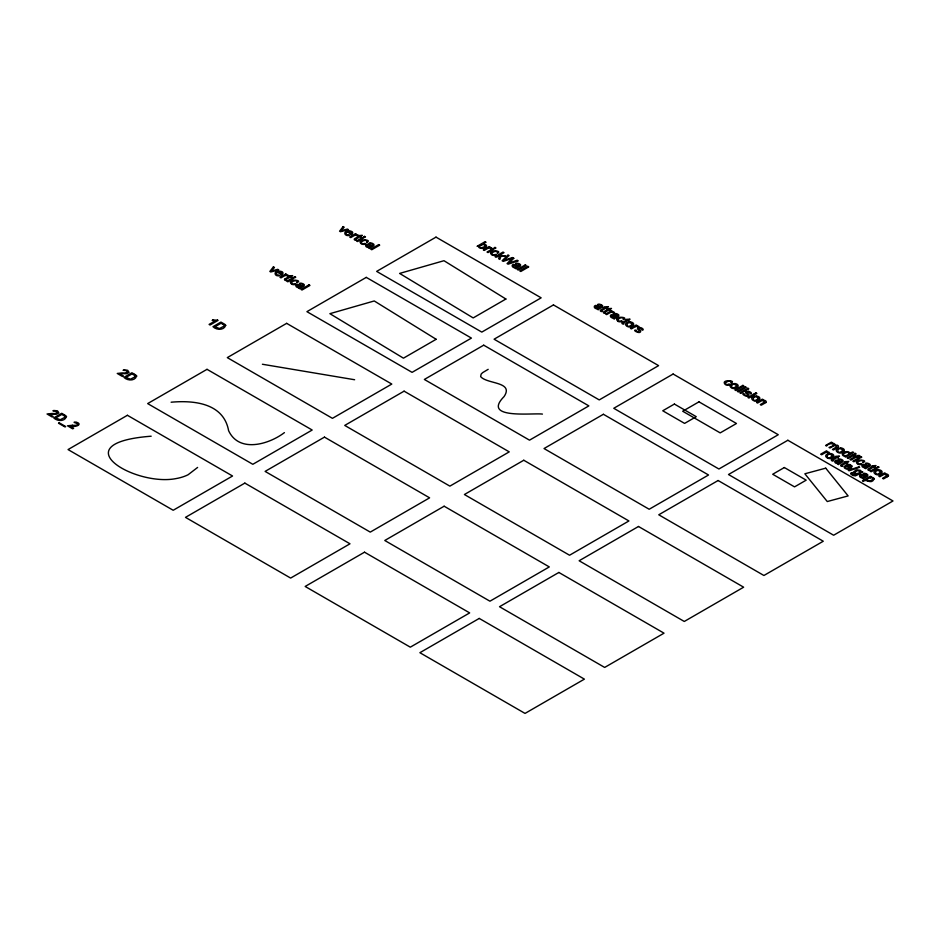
<?xml version="1.0" encoding="UTF-8"?>
<svg xmlns="http://www.w3.org/2000/svg" width="940" height="940" viewBox="0 0 940 940"><rect width="100%" height="100%" fill="white"/><g stroke="black" fill="none" stroke-linecap="round" stroke-linejoin="round"><path stroke-width="1.41" d="M860.112 471.751L857.633 470.47L854.648 472.315A2.127 1.234 0 0 0 856.904 473.631M485.228 245.716L483.83 244.494L480.928 245.117M284.562 279.298C283.927 280.931 287.899 280.755 286.101 279.862M831.418 459.778C830.713 461.246 834.65 461.399 832.981 460.365M197.612 467.439L188.106 474.747A32.677 18.859 0 0 1 175.886 478.613C134.82 486.65 61.147 443.104 151.175 436.207M286.054 279.486L289.873 277.23L291.623 277.359L290.636 276.795L292.657 275.632L288.944 275.82L288.18 276.254L288.897 276.666L285.584 278.593M355.778 239.218L359.609 236.974L361.348 237.103L360.373 236.539L362.382 235.364L358.68 235.552L357.917 235.999L358.634 236.41L355.308 238.325A6.897 3.983 0 0 0 354.262 239.018C353.616 240.534 357.588 240.617 355.849 239.618M601.811 310.517L605.63 308.261L607.381 308.39L606.394 307.827L608.415 306.663L604.702 306.851L603.938 307.286L604.655 307.697L601.341 309.624A6.897 3.983 0 0 0 600.296 310.318C599.802 312.045 603.527 311.669 601.917 310.929M604.902 312.303L608.732 310.047L610.471 310.177L609.484 309.613L611.505 308.449L607.792 308.637L607.04 309.072L607.757 309.483L604.432 311.41A6.897 3.983 0 0 0 603.386 312.103C602.798 313.702 606.652 313.584 604.984 312.703M623.467 323.019L627.297 320.775L629.036 320.904L628.061 320.329L630.07 319.165L626.369 319.353L625.605 319.8L626.322 320.211L622.997 322.126A6.897 3.983 0 0 0 621.951 322.82C621.34 324.359 625.17 324.406 623.549 323.43M832.899 459.966L836.729 457.71L838.468 457.839L837.481 457.275L839.502 456.112L835.789 456.299L835.037 456.734L835.754 457.146L832.429 459.072A6.897 3.983 0 0 0 831.383 459.766M842.181 465.324L846.012 463.079L847.763 463.209L846.775 462.633L848.797 461.47L845.084 461.657L844.32 462.104L845.036 462.515L841.711 464.43A6.897 3.983 0 0 0 840.666 465.124C840.031 466.687 844.026 466.698 842.252 465.711M869.418 469.436L873.236 467.192L874.987 467.321L874 466.745L876.021 465.582L872.308 465.77L871.545 466.216L872.273 466.628L868.948 468.543A6.897 3.983 0 0 0 867.902 469.236C867.338 470.881 871.145 470.658 869.524 469.859M639.094 328.471C641.585 327.12 641.973 331.538 643.125 329.822A1.751 1.01 0 0 0 643.172 329.564L643.066 329.188A3.69 2.127 0 0 0 642.749 328.788L642.243 328.389A5.898 3.408 0 0 0 641.82 328.13A3.877 2.232 0 0 0 640.269 327.59L640.058 327.578A2.127 1.222 0 0 0 637.52 329C640.645 330.645 638.554 333.03 636.274 330.821A1.657 0.952 0 0 1 636.216 330.14C630.799 329.423 641.08 335.31 640.727 330.821A10.375 5.992 0 0 0 640.269 330.269L639.259 329.223M747.312 392.25C749.779 390.899 750.155 395.211 751.342 393.59A1.751 1.01 0 0 0 751.401 393.331L751.283 392.967A3.69 2.127 0 0 0 750.966 392.556L750.473 392.156A5.898 3.408 0 0 0 750.038 391.898A3.877 2.232 0 0 0 748.487 391.357L748.275 391.346M887.395 476.686L883.53 478.918L882.554 478.354L886.89 475.687L884.928 474.348A1.398 0.811 0 0 0 884.493 474.371L883.635 474.618A5.675 3.278 0 0 0 882.977 474.959L879.817 476.78L878.841 476.204L884.611 472.879L885.492 473.384L884.869 473.842A2.961 1.704 0 0 1 887.16 474.207A2.832 1.633 0 0 1 888.206 476.298M284.421 432.612C268.934 444.42 239.089 453.256 228.608 430.696C223.661 403.26 194.275 400.123 171.127 402.214M600.719 306.875L600.625 306.934A14.359 8.284 0 0 1 598.569 306.099L598.098 305.923A6.651 3.842 0 0 0 597.464 305.676C593.093 304.149 593.163 309.377 597.758 308.684A2.985 1.727 0 0 0 597.229 309.201L598.263 309.801A3.02 1.751 0 0 1 598.792 309.178A12.526 7.238 0 0 1 599.379 308.802L601.976 307.286M869.582 466.216L866.986 467.732A12.526 7.238 0 0 0 866.398 468.108A3.02 1.751 0 0 0 865.869 468.719L864.847 468.132A2.985 1.727 0 0 1 865.364 467.603C860.805 468.332 860.77 463.009 865.07 464.607A6.651 3.842 0 0 1 865.693 464.842L866.151 465.041A14.359 8.284 0 0 0 868.219 465.876L868.325 465.805M281.706 274.95C287.393 270.356 272.306 269.522 275.549 274.844C276.701 276.63 282.552 275.655 278.816 275.115C273.493 275.255 277.57 269.11 281.483 275.079M351.431 234.695C357.153 230.089 342.007 229.29 345.274 234.589C346.507 236.445 352.347 235.294 348.458 234.859C343.359 235.012 347.26 228.761 351.207 234.824M832.546 457.463C829.045 461.047 821.478 455.195 828.704 453.762A3.325 1.915 0 0 1 830.149 453.632M850.841 468.308L852.275 466.17L849.936 464.536L846.564 464.748L844.038 466.734L844.567 468.096L846.541 469.107L849.643 468.954L845.73 467.885L845.377 466.898L846.259 465.97L850.618 468.426M880.827 473.737C877.326 477.309 869.759 471.492 876.985 470.024A3.325 1.915 0 0 1 878.43 469.894M213.121 319.847L212.182 320.399A8.589 4.958 0 0 0 215.319 320.846L209.079 324.441L210.055 325.005L218.068 320.387L217.434 320.023M599.497 307.58L599.861 307.368A11.28 6.51 0 0 1 597.911 306.652C595.126 304.724 594.233 308.661 598.357 308.05M831.442 443.116L832.252 442.646L831.371 442.141L825.602 445.478L826.577 446.042C829.35 441.577 839.161 444.397 829.033 447.452L830.008 448.016L833.369 446.077A2.773 1.598 0 0 1 835.049 445.513M837.387 447.698L833.428 449.99L832.452 449.426L836.859 446.759L835.167 445.572M867.103 466.498L867.467 466.299A11.28 6.51 0 0 1 865.517 465.57C862.603 463.655 861.945 467.627 865.975 466.98M864.647 476.697L865.011 476.486A11.28 6.51 0 0 1 863.061 475.757C860.17 473.878 859.489 477.826 863.519 477.168A3.56 2.056 0 0 0 864.624 476.674M856.364 474.359L856.704 474.171A2.961 1.716 0 0 1 854.331 473.69L854.072 473.502A3.102 1.786 0 0 1 853.344 472.115L856.352 469.906L860.264 470.27A3.055 1.763 0 0 1 861.134 471.727L862.72 471.845L857.727 474.724A10.763 6.216 0 0 1 856.246 475.464L855.764 475.616M518.586 265.903L518.539 265.926A14.359 8.284 0 0 1 516.424 265.127L516.025 264.974A6.651 3.842 0 0 0 515.332 264.704C510.996 263.012 511.043 268.3 515.614 267.712A2.985 1.727 0 0 0 515.096 268.229L516.119 268.828A3.02 1.751 0 0 1 516.659 268.205A12.526 7.238 0 0 1 517.247 267.841L519.832 266.314A6.004 3.466 0 0 0 520.443 265.914C522.229 263.623 514.062 262.037 515.931 264.093M616.816 316.169L616.793 316.181A14.359 8.284 0 0 1 614.654 315.394L614.255 315.241A6.651 3.842 0 0 0 613.561 314.971C609.249 313.255 609.226 318.519 613.843 317.978A2.985 1.727 0 0 0 613.327 318.495L614.349 319.083A3.02 1.751 0 0 1 614.889 318.472A12.526 7.238 0 0 1 615.477 318.096L618.062 316.58A6.004 3.466 0 0 0 618.673 316.181C620.635 314.101 612.763 312.245 614.161 314.36A2.515 1.457 0 0 1 617.568 315.429A1.716 0.987 0 0 1 616.945 316.052M841.1 461.693L841.077 461.704A14.359 8.284 0 0 1 838.938 460.917L838.539 460.764A6.651 3.842 0 0 0 837.846 460.483C833.792 458.708 833.428 464.113 838.127 463.49A2.985 1.727 0 0 0 837.611 464.019L838.633 464.607A3.02 1.751 0 0 1 839.173 463.996A12.526 7.238 0 0 1 839.761 463.62L842.357 462.104A6.004 3.466 0 0 0 842.957 461.704C844.895 459.495 836.729 457.804 838.445 459.883M865.799 476.028L865.869 475.993A14.359 8.284 0 0 1 863.719 475.217M488.177 369.326L482.561 372.687L481.139 374.12L480.634 376.576C486.838 384.272 514.227 381.429 504.099 396.551C481.292 419.651 532.663 412.742 542.439 414.094M483.959 247.996L484.711 247.667A7.685 4.43 0 0 0 485.157 247.42C490.257 244.471 479.189 243.613 486.051 242.262L485.075 241.697L477.097 246.292L478.73 246.398A2.738 1.586 0 0 0 479.459 247.831A3.408 1.962 0 0 0 482.255 248.36A3.96 2.291 0 0 0 483.959 247.996M845.847 452.563L845.977 452.528A2.08 1.199 0 0 1 848.103 452.575A2.08 1.199 0 0 1 848.996 453.703M490.774 248.783C494.416 247.608 487.872 247.49 489.952 247.044L489.07 246.538L483.289 249.864L484.264 250.439L487.296 248.689A5.44 3.137 0 0 1 488.6 248.125M613.127 312.973C616.793 311.81 610.213 311.68 612.304 311.234L611.423 310.729L605.642 314.066L606.629 314.63L609.649 312.879A5.44 3.137 0 0 1 610.953 312.315M516.225 267.078C512.57 268.076 512.382 263.964 515.755 265.691A11.28 6.51 0 0 0 517.705 266.42L517.364 266.608A3.56 2.056 0 0 1 516.248 267.101M838.739 462.868C835.084 463.866 834.908 459.754 838.269 461.47M834.755 445.102L835.566 445.066A2.867 1.657 0 0 1 837.411 445.466M72.415 425.28L67.48 425.785L72.697 428.852L73.649 428.311L69.736 426.055A5.464 3.161 0 0 1 71.217 425.996C74.566 427.712 83.672 424.41 76.281 422.119C68.749 421.919 83.637 423.987 75.412 425.35A20.856 12.044 0 0 1 72.427 425.268M262.401 364.25L354.627 379.737M366.623 242.273C373.909 239.618 355.261 238.149 361.324 243.907A3.525 2.033 0 0 0 365.754 244.024L364.896 243.378A2.244 1.293 0 0 1 362.17 243.53A2.244 1.293 0 0 1 361.219 242.062M862.932 462.48C870.182 459.942 851.581 458.274 857.633 464.113A3.525 2.033 0 0 0 862.062 464.231L861.193 463.585M296.899 282.541C304.184 280.026 285.549 278.299 291.6 284.162A3.525 2.033 0 0 0 296.029 284.279M300.118 285.09L299.672 284.891A6.651 3.842 0 0 0 299.038 284.656C294.89 282.952 294.537 288.134 299.331 287.652A2.985 1.727 0 0 0 298.803 288.18L299.837 288.768A3.02 1.751 0 0 1 300.365 288.157A12.526 7.238 0 0 1 300.953 287.781L303.549 286.265A6.004 3.466 0 0 0 304.149 285.866C306.135 283.704 298.039 281.976 299.637 284.045M863.695 475.229L863.249 475.029A6.651 3.842 0 0 0 862.615 474.794C858.725 473.008 858.079 478.366 862.908 477.79A2.985 1.727 0 0 0 862.38 478.319L863.414 478.906A3.02 1.751 0 0 1 863.942 478.296A12.526 7.238 0 0 1 864.53 477.92L867.127 476.404A6.004 3.466 0 0 0 867.726 476.004C869.5 473.784 861.627 472.08 863.214 474.183A2.515 1.457 0 0 1 866.633 475.252M617.874 321.269C611.952 315.57 630.176 316.886 623.173 319.647A2.127 1.234 0 0 0 623.326 318.355A2.127 1.234 0 0 0 621.293 317.755A4.688 2.714 0 0 0 618.508 319.13M850.348 467.392L847.128 465.535A2.373 1.375 0 0 1 849.795 465.23A2.373 1.375 0 0 1 851.241 466.557M347.718 231.922L350.937 233.79A2.985 1.716 0 0 0 351.713 232.944A2.373 1.375 0 0 0 350.397 231.628A2.373 1.375 0 0 0 347.753 231.945M281.213 274.045L277.982 272.177A2.373 1.375 0 0 1 280.661 271.883A2.373 1.375 0 0 1 282.106 273.199M222.721 324.206L221.053 323.243L214.954 326.756L219.455 328.53L224.025 326.18A3.032 1.751 0 0 0 223.967 325.076A6.427 3.713 0 0 0 222.686 324.23M134.643 374.343L131.894 372.757L123.927 377.351C127.135 380.794 135.031 381.276 136.535 376.164M64.437 414.869L61.688 413.283L53.721 417.889C56.929 421.332 64.825 421.813 66.329 416.702M729.041 384.154L729.875 384.777M496.203 255.034L495.368 254.399A2.244 1.293 0 0 1 492.654 254.564A2.244 1.293 0 0 1 491.69 253.083M295.994 284.256L295.16 283.633A2.244 1.293 0 0 1 292.446 283.798A2.244 1.293 0 0 1 291.482 282.317M865.67 463.996C863.942 461.893 871.65 463.573 870.275 465.7A6.004 3.466 0 0 1 869.57 466.205M598.063 305.065C596.348 302.892 604.126 304.783 602.669 306.781A6.004 3.466 0 0 1 601.964 307.286M369.373 243.789C367.611 241.662 375.448 243.389 373.944 245.528A6.004 3.466 0 0 1 373.274 245.998L370.689 247.525A12.526 7.238 0 0 0 370.102 247.901A3.02 1.751 0 0 0 369.573 248.513L368.539 247.925A2.985 1.727 0 0 1 369.068 247.396C364.579 248.172 364.414 242.79 368.762 244.4A6.651 3.842 0 0 1 369.397 244.635L369.843 244.835A14.359 8.284 0 0 0 371.911 245.657M852.38 473.255L851.57 472.632A2.362 1.363 0 0 0 850.712 473.795M747.441 392.955L748.487 394.036A10.375 5.992 0 0 1 748.898 394.506C749.403 399.441 738.957 392.767 744.433 393.907A1.657 0.952 0 0 0 744.433 394.495C746.595 396.821 748.968 394.577 745.796 392.767M225.577 325.498C224.049 330.598 216.188 330.116 212.969 326.685L220.935 322.079L223.685 323.666A7.074 4.077 0 0 1 225.823 325.44M855.553 475.711A3.842 2.221 0 0 1 851.1 473.772M856.352 474.348A7.72 4.453 0 0 1 855.318 474.888A2.35 1.351 0 0 1 852.204 473.784M852.039 473.784A1.363 0.787 0 0 1 852.404 473.267M867.268 479.694A4.042 2.338 0 0 1 870.44 477.861M869.394 480.974A2.068 1.199 0 0 1 867.091 479.682M872.637 479.001A4.112 2.373 0 0 1 869.371 480.869M870.393 477.743A2.08 1.199 0 0 1 872.908 479.024M866.668 475.264A1.716 0.987 0 0 1 866.01 475.875M859.994 471.739A3.795 2.186 0 0 1 856.88 473.548M851.123 466.557A2.985 1.716 0 0 1 850.312 467.38M838.292 461.458A11.28 6.51 0 0 0 840.219 462.198L839.878 462.386A3.56 2.056 0 0 1 838.762 462.88M838.363 459.778A2.515 1.457 0 0 1 841.864 460.953A1.716 0.987 0 0 1 841.23 461.575M830.184 453.48A4.054 2.338 0 0 1 833.58 455.042A4.054 2.338 0 0 1 832.57 457.486M825.943 452.469A5.44 3.137 0 0 0 824.65 453.045L821.619 454.784L820.644 454.22L826.413 450.883L827.294 451.388C824.697 451.729 832.053 452.046 828.128 453.127A1.645 0.952 0 0 0 825.884 452.387M888.03 476.251A6.169 3.56 0 0 1 887.384 476.674M878.465 469.741A4.054 2.338 0 0 1 881.861 471.304A4.054 2.338 0 0 1 880.851 473.748M867.08 466.487A3.56 2.056 0 0 1 865.987 466.992M865.599 463.89A2.515 1.457 0 0 1 869.089 465.065A1.716 0.987 0 0 1 868.466 465.688M861.205 463.585A2.244 1.293 0 0 1 858.479 463.749A2.244 1.293 0 0 1 857.515 462.269M858.267 461.975A4.688 2.714 0 0 1 861.016 460.6A2.127 1.234 0 0 1 863.073 461.188A2.127 1.234 0 0 1 863.002 462.515M845.918 452.657A4.559 2.632 0 0 0 843.333 454.337A2.068 1.199 0 0 0 845.718 455.665A3.725 2.15 0 0 0 847.575 454.937A4.465 2.573 0 0 0 849.032 453.714M840.701 447.945A4.054 2.338 0 0 1 844.096 449.508A4.054 2.338 0 0 1 843.086 451.952C839.573 455.477 831.994 449.684 839.22 448.227A3.325 1.915 0 0 1 840.666 448.086M831.512 443.245A2.691 1.551 0 0 1 834.168 443.61A2.691 1.551 0 0 1 834.908 445.125M837.646 445.337A2.867 1.657 0 0 1 837.493 447.781M765.783 402.543A6.169 3.56 0 0 1 765.125 402.966L761.283 405.199L760.295 404.635L764.631 401.968L762.786 400.64A1.398 0.811 0 0 0 762.234 400.652L761.388 400.898A5.675 3.278 0 0 0 760.718 401.239L757.558 403.06L756.582 402.496L762.364 399.159L763.245 399.664L762.61 400.123A2.961 1.704 0 0 1 764.913 400.487A2.832 1.633 0 0 1 765.947 402.59M756.207 396.034A4.054 2.338 0 0 1 759.602 397.596A4.054 2.338 0 0 1 758.604 400.041C755.079 403.565 747.535 397.773 754.738 396.316A3.325 1.915 0 0 1 756.183 396.187M745.749 392.779A2.127 1.222 0 0 1 748.275 391.369M734.551 383.52A4.054 2.338 0 0 1 737.947 385.095A4.054 2.338 0 0 1 736.937 387.527C733.411 391.04 725.856 385.282 733.071 383.802A3.325 1.915 0 0 1 734.516 383.673M729.052 384.154A2.244 1.293 0 0 1 726.326 384.319A2.244 1.293 0 0 1 725.363 382.839M726.115 382.545A4.688 2.714 0 0 1 728.864 381.17M728.888 381.158A2.127 1.234 0 0 1 730.92 381.757A2.127 1.234 0 0 1 730.85 383.085C737.959 380.371 719.359 378.938 725.48 384.683A3.525 2.033 0 0 0 729.91 384.801M361.959 241.768A4.688 2.714 0 0 1 364.708 240.393A2.127 1.234 0 0 1 366.776 240.981A2.127 1.234 0 0 1 366.694 242.309M369.291 243.683A2.515 1.457 0 0 1 372.781 244.858A1.716 0.987 0 0 1 372.158 245.481M371.147 246.104A11.28 6.51 0 0 1 369.22 245.363C366.471 243.46 365.507 247.385 369.667 246.774A3.56 2.056 0 0 0 370.771 246.28M480.974 245.152A4.829 2.785 0 0 0 479.647 246.127A2.115 1.222 0 0 0 482.02 247.667M485.099 245.704A4.054 2.338 0 0 1 481.973 247.537M488.541 248.042A1.645 0.952 0 0 1 490.798 248.783M492.443 252.801A4.688 2.714 0 0 1 495.192 251.415A2.127 1.234 0 0 1 497.248 252.014A2.127 1.234 0 0 1 497.178 253.33C504.099 250.451 485.815 249.276 491.808 254.928A3.525 2.033 0 0 0 496.238 255.046M515.848 263.999A2.515 1.457 0 0 1 519.35 265.162A1.716 0.987 0 0 1 518.716 265.785M597.981 304.96A2.515 1.457 0 0 1 601.482 306.135A1.716 0.987 0 0 1 600.86 306.757M599.473 307.568A3.56 2.056 0 0 1 598.38 308.073M610.894 312.233A1.645 0.952 0 0 1 613.15 312.973M617.768 319.424A2.244 1.293 0 0 0 618.732 320.904A2.244 1.293 0 0 0 621.446 320.74L622.28 321.363A3.525 2.033 0 0 1 617.792 321.327M630.047 321.903A4.054 2.338 0 0 1 633.442 323.466A4.054 2.338 0 0 1 632.432 325.91C628.919 329.447 621.34 323.654 628.566 322.185A3.325 1.915 0 0 1 630.011 322.044M635.71 326.603A5.44 3.137 0 0 0 634.418 327.179L631.386 328.918L630.411 328.354L636.18 325.017L637.061 325.534C634.465 325.874 641.809 326.192 637.884 327.273A1.645 0.952 0 0 0 635.652 326.521M299.566 283.939A2.515 1.457 0 0 1 303.056 285.114M303.091 285.125A1.716 0.987 0 0 1 302.433 285.737M302.187 285.925A14.359 8.284 0 0 1 300.142 285.079M292.234 282.024A4.688 2.714 0 0 1 294.984 280.649M295.007 280.637A2.127 1.234 0 0 1 297.04 281.236A2.127 1.234 0 0 1 296.97 282.564M284.538 279.286A6.897 3.983 0 0 1 285.607 278.604M281.988 273.211A2.985 1.716 0 0 1 281.178 274.022M64.367 414.916A7.074 4.077 0 0 1 66.576 416.643M134.585 374.39A7.074 4.077 0 0 1 136.793 376.106M217.446 320.07A6.956 4.019 0 0 1 213.18 319.776M57.634 412.308L54.978 413.553A20.856 12.044 0 0 1 51.994 413.471L47.047 413.988L52.276 417.055L53.216 416.514L49.303 414.258A5.464 3.161 0 0 1 50.784 414.199L56.471 414.223L58.844 412.942L57.493 410.839L53.815 410.474L52.887 410.827L56.306 411.168L57.634 412.308M127.84 371.77L125.196 373.015A20.856 12.044 0 0 1 122.2 372.933L117.253 373.45L122.482 376.517L123.422 375.977L119.509 373.721A5.464 3.161 0 0 1 120.99 373.662L126.677 373.685L129.05 372.404L127.699 370.301L124.021 369.937L123.093 370.289L126.512 370.63L127.84 371.77M296.746 285.877L299.942 287.029A3.56 2.056 0 0 0 301.047 286.536L301.435 286.348A11.28 6.51 0 0 1 299.484 285.619L296.758 285.842M611.27 316.193L614.455 317.344A3.56 2.056 0 0 0 615.559 316.851L615.947 316.663A11.28 6.51 0 0 1 614.008 315.934L611.27 316.157M874.071 479.001C871.333 485.181 865.705 478.096 863.378 481.445L862.403 480.88L870.393 476.274L871.286 476.791C869.7 477.497 874.306 476.933 874.071 479.001M849.901 453.362L852.721 451.929L853.696 452.493L845.73 457.099L844.825 456.57L845.377 456.17A2.609 1.504 0 0 1 843.345 455.853C839.15 452.951 848.855 449.355 849.901 453.397M632.326 324.136C625.124 331.221 625.688 318.531 632.326 324.136M736.831 385.764C729.652 392.838 730.251 380.148 736.831 385.764M758.498 398.266C751.13 405.352 752.035 392.638 758.498 398.266M832.464 455.724C825.202 462.809 825.908 450.107 832.464 455.724M842.98 450.178C835.754 457.24 836.424 444.573 842.98 450.178M880.745 471.986C873.671 479.036 874.094 466.369 880.745 471.986M501.044 255.927L499.845 259.428L498.635 258.735L499.68 255.927L496.038 257.231L495.063 256.667L503.029 252.061L504.016 252.625L499.469 255.245L505.403 255.962L501.044 255.927M64.778 417.384L60.207 419.734L55.707 417.959L61.805 414.434L63.474 415.41A6.427 3.713 0 0 1 64.719 416.279A3.032 1.751 0 0 1 64.754 417.384M134.984 376.846L130.425 379.196L125.925 377.422L132.011 373.909L133.692 374.872A6.427 3.713 0 0 1 134.925 375.741A3.032 1.751 0 0 1 134.96 376.846M273.423 266.854L269.839 271.449L270.755 271.977L278.722 269.909L277.711 269.334L271.437 271.049L274.457 267.454L273.423 266.854M343.147 226.587L339.575 231.193L340.48 231.722L348.446 229.654L347.436 229.066L341.244 230.758L344.181 227.186L343.147 226.587M513.78 258.265L510.89 261.25A30.468 17.59 0 0 1 508.693 263.247L517.188 260.239L518.245 260.85L508.094 264.187L507.071 263.6L512.065 258.465L503.217 261.379L502.136 260.756L508 254.928L509.081 255.551L503.77 260.404L512.512 257.536L513.78 258.265M285.76 273.975L279.991 277.312L280.966 277.876L283.986 276.137A5.44 3.137 0 0 1 285.29 275.561A1.645 0.952 0 0 1 287.487 276.231C291.212 275.197 284.691 274.926 286.641 274.492L285.76 273.975M355.496 233.719L349.715 237.056L350.702 237.62L353.722 235.87A5.44 3.137 0 0 1 355.026 235.305A1.645 0.952 0 0 1 357.224 235.964C360.843 234.753 354.262 234.73 356.378 234.225L355.496 233.719M292.587 277.911L286.806 281.248L287.793 281.812L293.562 278.487L292.587 277.911M294.784 276.642L293.656 277.3L294.631 277.864L295.759 277.218L294.784 276.642M362.311 237.655L356.542 240.993L357.517 241.557L363.298 238.22L362.311 237.655M364.509 236.387L363.38 237.045L364.368 237.609L365.495 236.951L364.509 236.387M59.22 422.812L58.515 423.223L65.013 426.96L65.718 426.56L59.22 422.812M308.99 284.855L301.023 289.45L301.998 290.025L309.977 285.419L308.99 284.855M378.726 244.588L370.748 249.194L371.723 249.758L379.701 245.164L378.726 244.588M127.405 415.292L68.044 449.567L173.195 510.267L232.556 476.004L127.405 415.292M207.023 369.326L147.662 403.589L252.825 464.301L312.186 430.027L207.023 369.326M286.653 323.348L227.292 357.623L332.443 418.335L391.804 384.061L286.653 323.348M366.271 277.382L306.91 311.657L412.072 372.357L471.422 338.095L366.271 277.382M436.007 237.127L376.646 271.39L481.797 332.102L541.158 297.839L436.007 237.127M492.795 248.689L487.014 252.026L488.001 252.59L493.77 249.253L492.795 248.689M494.992 247.42L493.864 248.066L494.839 248.63L495.968 247.984L494.992 247.42M525.284 264.904L517.306 269.51L518.293 270.074L526.259 265.468L525.284 264.904M527.751 266.337L519.785 270.943L520.76 271.507L528.738 266.901L527.751 266.337M436.16 339.293L403.448 358.175L329.893 313.678L374.249 300.964L436.16 339.293M505.896 299.026L473.184 317.92L399.618 273.423L443.986 260.709L505.896 299.026M244.846 483.101L185.486 517.364L290.636 578.077L349.997 543.802L244.846 483.101M324.464 437.123L265.103 471.398L370.266 532.111L429.615 497.836L324.464 437.123M404.094 391.157L344.733 425.421L449.884 486.133L509.245 451.87L404.094 391.157M483.712 345.18L424.351 379.454L529.514 440.167L588.863 405.892L483.712 345.18M553.448 304.924L494.088 339.199L599.238 399.911L658.599 365.637L553.448 304.924M364.52 552.191L305.159 586.454L410.31 647.167L469.671 612.904L364.52 552.191M444.138 506.214L384.777 540.488L489.94 601.201L549.301 566.926L444.138 506.214M523.768 460.248L464.407 494.522L569.558 555.235L628.919 520.96L523.768 460.248M603.386 414.281L544.025 448.545L649.188 509.257L708.537 474.994L603.386 414.281M673.122 374.026L613.761 408.289L718.912 469.001L778.273 434.727L673.122 374.026M674.391 404.059L662.747 410.78L684.602 423.399L696.258 416.679L674.391 404.059M698.972 401.838L682.687 411.238L720.193 432.894L736.466 423.494L698.972 401.838M742.87 385.377L734.904 389.971L735.879 390.535L743.857 385.94L742.87 385.377M745.35 386.798L737.371 391.404L738.358 391.968L746.325 387.362L745.35 386.798M745.655 389.512L739.874 392.849L740.861 393.413L746.63 390.077L745.655 389.512M747.852 388.244L746.724 388.89L747.7 389.465L748.827 388.808L747.852 388.244M753.692 394.154L747.923 397.491L748.898 398.055L754.679 394.718L753.692 394.154M755.889 392.885L754.761 393.543L755.748 394.107L756.876 393.449L755.889 392.885M479.247 618.426L419.886 652.701L525.037 713.413L584.398 679.138L479.247 618.426M558.865 572.46L499.516 606.723L604.667 667.435L664.028 633.172L558.865 572.46M638.495 526.482L579.134 560.757L684.285 621.469L743.646 587.195L638.495 526.482M718.113 480.516L658.752 514.791L763.914 575.491L823.275 541.229L718.113 480.516M787.849 440.261L728.488 474.524L833.639 535.236L893 500.973L787.849 440.261M784.336 467.532L772.692 474.254L794.547 486.873L806.191 480.152L784.336 467.532M853.05 454.655L847.269 457.98L848.256 458.555L854.025 455.219L853.05 454.655M855.247 453.386L854.119 454.032L855.095 454.596L856.223 453.95L855.247 453.386M854.883 455.712L854.119 456.147L854.989 456.652L849.971 459.543L850.947 460.106L855.964 457.216L857.856 457.428L856.728 456.77C862.673 456.358 859.125 454.29 855.752 456.206L854.883 455.712M858.62 457.862L852.839 461.199L853.826 461.763L859.595 458.426L858.62 457.862M860.817 456.593L859.689 457.251L860.664 457.815L861.792 457.157L860.817 456.593M875.951 467.873L870.17 471.21L871.157 471.774L876.926 468.437L875.951 467.873M878.148 466.604L877.02 467.251L877.995 467.815L879.123 467.168L878.148 466.604M858.819 466.898L848.268 470.317L849.055 470.776L859.607 467.345L858.819 466.898M825.72 468.167L804.863 473.784L827.27 501.537L848.139 495.921L825.72 468.167"/></g></svg>
